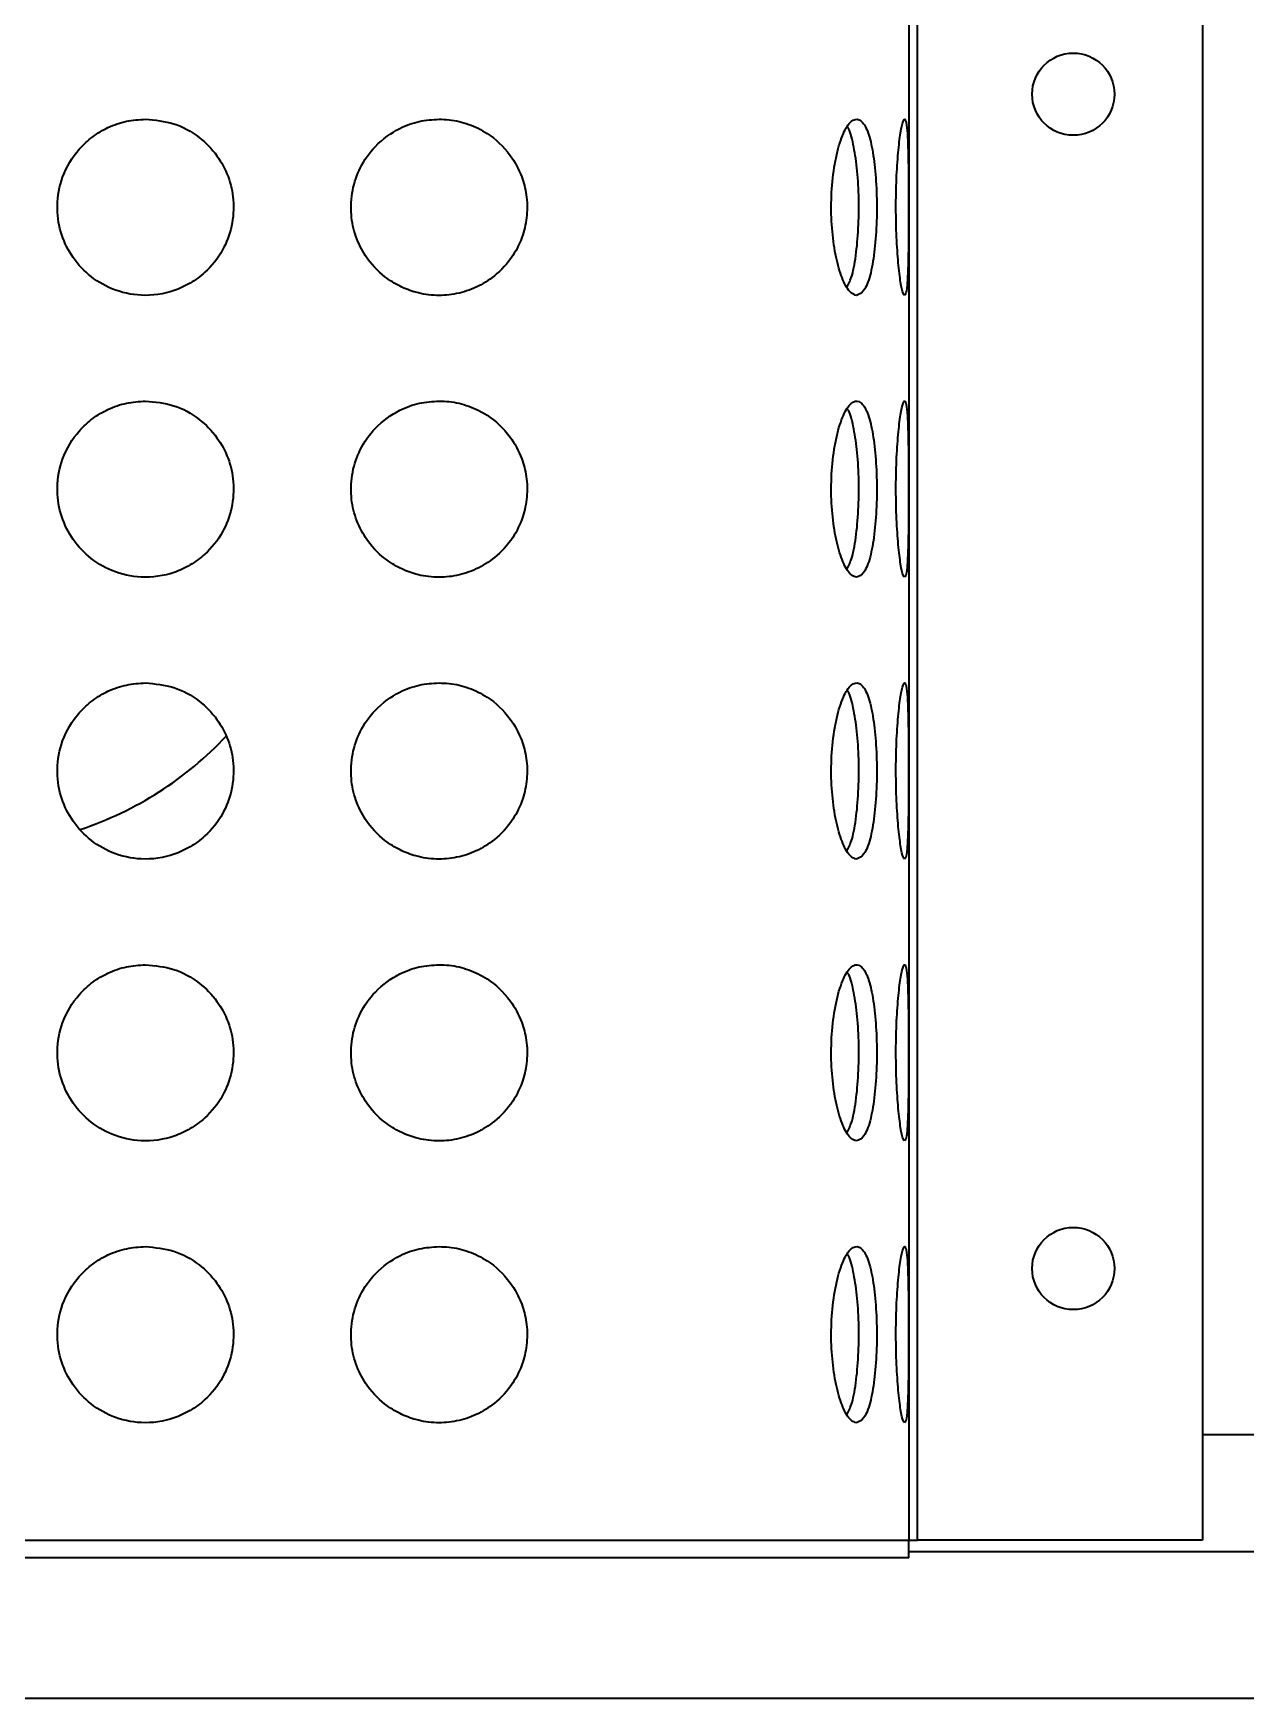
# Model space of a CAD drawing. Header units: millimetres. Extents: x -1052 to 3351, y 0 to 2015.
# Drawn here: x -362.96 to -361.433, y 1742.214 to 1744.312 of the extents above; entities that cross this region are included whole.
import ezdxf

# ---------------------------------------------------------------- set-up
doc = ezdxf.new("R2010")
doc.units = ezdxf.units.MM

msp = doc.modelspace()

# ---------------------------------------------------------------- linework, layer by layer
at = {"color": 7, "linetype": 'Continuous', "lineweight": 35}
for p, q in [((-361.8571, 1746.0562), (-361.8571, 1742.4135)), ((-361.8571, 1746.0562), (-361.8571, 1742.4135)), ((-361.8462, 1742.4135), (-361.8462, 1746.0562)), ((-361.8462, 1742.4135), (-361.8462, 1746.0562)), ((-361.4873, 1746.0562), (-361.4873, 1742.4135)), ((-361.4873, 1746.0562), (-361.4873, 1742.4135)), ((-361.4873, 1742.5467), (-359.1946, 1742.5467)), ((-361.4873, 1742.5467), (-359.1946, 1742.5467)), ((-365.9988, 1742.4135), (-361.8571, 1742.4135)), ((-365.9988, 1742.4135), (-361.8571, 1742.4135)), ((-361.8571, 1742.4135), (-361.8462, 1742.4135)), ((-361.8571, 1742.3914), (-361.8571, 1742.4135)), ((-361.8571, 1742.4135), (-361.8462, 1742.4135)), ((-361.8571, 1742.3914), (-361.8571, 1742.4135)), ((-361.4873, 1742.4135), (-361.8462, 1742.4135)), ((-361.4873, 1742.4135), (-361.8462, 1742.4135)), ((-361.8571, 1742.3914), (-365.9988, 1742.3914)), ((-361.8571, 1742.3914), (-365.9988, 1742.3914)), ((-359.483, 1742.3988), (-361.8571, 1742.3988)), ((-359.483, 1742.3988), (-361.8571, 1742.3988)), ((-359.4904, 1742.2139), (-368.3655, 1742.2139)), ((-359.4904, 1742.2139), (-368.3655, 1742.2139))]:
    msp.add_line(p, q, dxfattribs=at)
for centre in [(-361.65, 1744.2349), (-361.65, 1744.2349), (-361.65, 1742.7557), (-361.65, 1742.7557)]:
    msp.add_circle(centre, 0.0518, dxfattribs=at)
msp.add_arc((-363.0405, 1743.73), 0.4438, 288.3446, 316.8655, dxfattribs=at)
msp.add_arc((-363.0405, 1743.73), 0.4438, 288.3446, 316.8655, dxfattribs=at)
for points, knots in [([(-362.8186, 1744.2034), (-362.8266, 1744.2029), (-362.8426, 1744.2018), (-362.8652, 1744.194), (-362.8853, 1744.182), (-362.9065, 1744.1626), (-362.9243, 1744.1332), (-362.9314, 1744.0957), (-362.9268, 1744.0612), (-362.9128, 1744.0309), (-362.8904, 1744.0056), (-362.8599, 1743.9873), (-362.8223, 1743.9792), (-362.7884, 1743.984), (-362.7619, 1743.9962), (-362.7402, 1744.0121), (-362.7211, 1744.0358), (-362.7087, 1744.0681), (-362.7064, 1744.101), (-362.7135, 1744.132), (-362.7283, 1744.1594), (-362.7516, 1744.183), (-362.7826, 1744.2), (-362.8065, 1744.2022), (-362.8186, 1744.2034)], [0, 0, 0, 0, 1.756807, 3.512262, 5.063186, 6.612422, 9.261747, 11.520354, 13.576319, 15.613875, 17.776634, 20.182451, 22.916893, 25.987645, 27.615266, 29.241418, 31.658333, 33.704473, 35.758664, 37.640238, 39.581828, 41.797111, 44.422243, 47.074176, 47.074176, 47.074176, 47.074176]), ([(-362.8186, 1744.2034), (-362.8266, 1744.2029), (-362.8426, 1744.2018), (-362.8652, 1744.194), (-362.8853, 1744.182), (-362.9065, 1744.1626), (-362.9243, 1744.1332), (-362.9314, 1744.0957), (-362.9268, 1744.0612), (-362.9128, 1744.0309), (-362.8904, 1744.0056), (-362.8599, 1743.9873), (-362.8223, 1743.9792), (-362.7884, 1743.984), (-362.7619, 1743.9962), (-362.7402, 1744.0121), (-362.7211, 1744.0358), (-362.7087, 1744.0681), (-362.7064, 1744.101), (-362.7135, 1744.132), (-362.7283, 1744.1594), (-362.7516, 1744.183), (-362.7826, 1744.2), (-362.8065, 1744.2022), (-362.8186, 1744.2034)], [0, 0, 0, 0, 1.756807, 3.512262, 5.063186, 6.612422, 9.261747, 11.520354, 13.576319, 15.613875, 17.776634, 20.182451, 22.916893, 25.987645, 27.615266, 29.241418, 31.658333, 33.704473, 35.758664, 37.640238, 39.581828, 41.797111, 44.422243, 47.074176, 47.074176, 47.074176, 47.074176]), ([(-362.4488, 1744.2034), (-362.4571, 1744.2028), (-362.4737, 1744.2018), (-362.5014, 1744.1917), (-362.5279, 1744.173), (-362.5483, 1744.1448), (-362.559, 1744.1143), (-362.5607, 1744.0837), (-362.5544, 1744.0549), (-362.5403, 1744.0269), (-362.5203, 1744.006), (-362.4981, 1743.9923), (-362.4763, 1743.984), (-362.4521, 1743.9805), (-362.4264, 1743.9828), (-362.4016, 1743.9908), (-362.3773, 1744.0059), (-362.3567, 1744.0277), (-362.3431, 1744.055), (-362.3373, 1744.0822), (-362.338, 1744.108), (-362.345, 1744.1347), (-362.3609, 1744.1633), (-362.3846, 1744.1848), (-362.4113, 1744.1978), (-362.4319, 1744.2028), (-362.4445, 1744.2032), (-362.4488, 1744.2034)], [0, 0, 0, 0, 1.953515, 3.904664, 6.549992, 8.613868, 10.314662, 12.021611, 13.580941, 15.199179, 17.547897, 19.132942, 20.71994, 22.750979, 24.783193, 26.835644, 28.885567, 31.272632, 33.076443, 34.500646, 35.930347, 37.260512, 39.207742, 42.07618, 44.077103, 46.079484, 47.088141, 47.088141, 47.088141, 47.088141]), ([(-362.4488, 1744.2034), (-362.4571, 1744.2028), (-362.4737, 1744.2018), (-362.5014, 1744.1917), (-362.5279, 1744.173), (-362.5483, 1744.1448), (-362.559, 1744.1143), (-362.5607, 1744.0837), (-362.5544, 1744.0549), (-362.5403, 1744.0269), (-362.5203, 1744.006), (-362.4981, 1743.9923), (-362.4763, 1743.984), (-362.4521, 1743.9805), (-362.4264, 1743.9828), (-362.4016, 1743.9908), (-362.3773, 1744.0059), (-362.3567, 1744.0277), (-362.3431, 1744.055), (-362.3373, 1744.0822), (-362.338, 1744.108), (-362.345, 1744.1347), (-362.3609, 1744.1633), (-362.3846, 1744.1848), (-362.4113, 1744.1978), (-362.4319, 1744.2028), (-362.4445, 1744.2032), (-362.4488, 1744.2034)], [0, 0, 0, 0, 1.953515, 3.904664, 6.549992, 8.613868, 10.314662, 12.021611, 13.580941, 15.199179, 17.547897, 19.132942, 20.71994, 22.750979, 24.783193, 26.835644, 28.885567, 31.272632, 33.076443, 34.500646, 35.930347, 37.260512, 39.207742, 42.07618, 44.077103, 46.079484, 47.088141, 47.088141, 47.088141, 47.088141]), ([(-361.9229, 1743.9815), (-361.9197, 1743.9827), (-361.9133, 1743.9853), (-361.9056, 1744.0051), (-361.9003, 1744.0343), (-361.8975, 1744.0699), (-361.8973, 1744.1075), (-361.8995, 1744.1431), (-361.9041, 1744.1731), (-361.9109, 1744.1945), (-361.9197, 1744.2048), (-361.9297, 1744.2025), (-361.9398, 1744.1872), (-361.9484, 1744.1605), (-361.9539, 1744.126), (-361.9555, 1744.0886), (-361.9531, 1744.0526), (-361.9475, 1744.0211), (-361.9392, 1743.9968), (-361.9305, 1743.9835), (-361.9251, 1743.982), (-361.9229, 1743.9815)], [0, 0, 0, 0, 1.78489, 3.571174, 5.32227, 7.030871, 8.711606, 10.381802, 12.058035, 13.756615, 15.492642, 17.273828, 19.08945, 20.902472, 22.662752, 24.344703, 25.974556, 27.609018, 29.298275, 31.059946, 32.246222, 32.246222, 32.246222, 32.246222]), ([(-361.9229, 1743.9815), (-361.9197, 1743.9827), (-361.9133, 1743.9853), (-361.9056, 1744.0051), (-361.9003, 1744.0343), (-361.8975, 1744.0699), (-361.8973, 1744.1075), (-361.8995, 1744.1431), (-361.9041, 1744.1731), (-361.9109, 1744.1945), (-361.9197, 1744.2048), (-361.9297, 1744.2025), (-361.9398, 1744.1872), (-361.9484, 1744.1605), (-361.9539, 1744.126), (-361.9555, 1744.0886), (-361.9531, 1744.0526), (-361.9475, 1744.0211), (-361.9392, 1743.9968), (-361.9305, 1743.9835), (-361.9251, 1743.982), (-361.9229, 1743.9815)], [0, 0, 0, 0, 1.78489, 3.571174, 5.32227, 7.030871, 8.711606, 10.381802, 12.058035, 13.756615, 15.492642, 17.273828, 19.08945, 20.902472, 22.662752, 24.344703, 25.974556, 27.609018, 29.298275, 31.059946, 32.246222, 32.246222, 32.246222, 32.246222]), ([(-361.8624, 1743.9815), (-361.8616, 1743.9827), (-361.8599, 1743.9852), (-361.8585, 1744.0043), (-361.8577, 1744.0324), (-361.8575, 1744.0676), (-361.8574, 1744.1054), (-361.8576, 1744.1419), (-361.8582, 1744.1727), (-361.8594, 1744.1945), (-361.8615, 1744.2048), (-361.8643, 1744.2025), (-361.8676, 1744.1878), (-361.8707, 1744.1622), (-361.8729, 1744.1287), (-361.8736, 1744.0913), (-361.8728, 1744.0541), (-361.8705, 1744.0212), (-361.8675, 1743.9964), (-361.8645, 1743.9833), (-361.863, 1743.982), (-361.8624, 1743.9815)], [0, 0, 0, 0, 1.623379, 3.246802, 4.867907, 6.488076, 8.108919, 9.730151, 11.351071, 12.971574, 14.592062, 16.214869, 17.843143, 19.475965, 21.106237, 22.726478, 24.336863, 25.947445, 27.567441, 29.197557, 30.244161, 30.244161, 30.244161, 30.244161]), ([(-361.8624, 1743.9815), (-361.8616, 1743.9827), (-361.8599, 1743.9852), (-361.8585, 1744.0043), (-361.8577, 1744.0324), (-361.8575, 1744.0676), (-361.8574, 1744.1054), (-361.8576, 1744.1419), (-361.8582, 1744.1727), (-361.8594, 1744.1945), (-361.8615, 1744.2048), (-361.8643, 1744.2025), (-361.8676, 1744.1878), (-361.8707, 1744.1622), (-361.8729, 1744.1287), (-361.8736, 1744.0913), (-361.8728, 1744.0541), (-361.8705, 1744.0212), (-361.8675, 1743.9964), (-361.8645, 1743.9833), (-361.863, 1743.982), (-361.8624, 1743.9815)], [0, 0, 0, 0, 1.623379, 3.246802, 4.867907, 6.488076, 8.108919, 9.730151, 11.351071, 12.971574, 14.592062, 16.214869, 17.843143, 19.475965, 21.106237, 22.726478, 24.336863, 25.947445, 27.567441, 29.197557, 30.244161, 30.244161, 30.244161, 30.244161]), ([(-361.9347, 1743.9921), (-361.9326, 1743.9965), (-361.9278, 1744.0064), (-361.923, 1744.0346), (-361.9201, 1744.0699), (-361.9199, 1744.1075), (-361.9221, 1744.1433), (-361.9269, 1744.1723), (-361.9312, 1744.1895), (-361.9342, 1744.1929), (-361.9344, 1744.1931)], [0, 0, 0, 0, 1.654879, 3.729837, 5.753126, 7.742504, 9.719273, 11.703671, 13.714955, 13.832504, 13.832504, 13.832504, 13.832504]), ([(-361.9347, 1743.9921), (-361.9326, 1743.9965), (-361.9278, 1744.0064), (-361.923, 1744.0346), (-361.9201, 1744.0699), (-361.9199, 1744.1075), (-361.9221, 1744.1433), (-361.9269, 1744.1723), (-361.9312, 1744.1895), (-361.9342, 1744.1929), (-361.9344, 1744.1931)], [0, 0, 0, 0, 1.654879, 3.729837, 5.753126, 7.742504, 9.719273, 11.703671, 13.714955, 13.832504, 13.832504, 13.832504, 13.832504]), ([(-362.8186, 1743.8484), (-362.8266, 1743.8478), (-362.8426, 1743.8468), (-362.8652, 1743.839), (-362.8853, 1743.827), (-362.9065, 1743.8076), (-362.9243, 1743.7782), (-362.9314, 1743.7407), (-362.9268, 1743.7062), (-362.9128, 1743.6759), (-362.8904, 1743.6506), (-362.8599, 1743.6323), (-362.8223, 1743.6242), (-362.7884, 1743.629), (-362.7619, 1743.6412), (-362.7402, 1743.6571), (-362.7211, 1743.6808), (-362.7087, 1743.7131), (-362.7064, 1743.746), (-362.7135, 1743.777), (-362.7283, 1743.8044), (-362.7516, 1743.8279), (-362.7826, 1743.845), (-362.8065, 1743.8472), (-362.8186, 1743.8484)], [0, 0, 0, 0, 1.756804, 3.512257, 5.063179, 6.612412, 9.261373, 11.519976, 13.57637, 15.613536, 17.7766, 20.182211, 22.916648, 25.987395, 27.615015, 29.241164, 31.657762, 33.704295, 35.758047, 37.639619, 39.581571, 41.796569, 44.421875, 47.073743, 47.073743, 47.073743, 47.073743]), ([(-362.8186, 1743.8484), (-362.8266, 1743.8478), (-362.8426, 1743.8468), (-362.8652, 1743.839), (-362.8853, 1743.827), (-362.9065, 1743.8076), (-362.9243, 1743.7782), (-362.9314, 1743.7407), (-362.9268, 1743.7062), (-362.9128, 1743.6759), (-362.8904, 1743.6506), (-362.8599, 1743.6323), (-362.8223, 1743.6242), (-362.7884, 1743.629), (-362.7619, 1743.6412), (-362.7402, 1743.6571), (-362.7211, 1743.6808), (-362.7087, 1743.7131), (-362.7064, 1743.746), (-362.7135, 1743.777), (-362.7283, 1743.8044), (-362.7516, 1743.8279), (-362.7826, 1743.845), (-362.8065, 1743.8472), (-362.8186, 1743.8484)], [0, 0, 0, 0, 1.756804, 3.512257, 5.063179, 6.612412, 9.261373, 11.519976, 13.57637, 15.613536, 17.7766, 20.182211, 22.916648, 25.987395, 27.615015, 29.241164, 31.657762, 33.704295, 35.758047, 37.639619, 39.581571, 41.796569, 44.421875, 47.073743, 47.073743, 47.073743, 47.073743]), ([(-362.4488, 1743.8484), (-362.4571, 1743.8478), (-362.4737, 1743.8468), (-362.5014, 1743.8367), (-362.5279, 1743.818), (-362.5483, 1743.7898), (-362.559, 1743.7593), (-362.5607, 1743.7287), (-362.5544, 1743.6999), (-362.5403, 1743.6719), (-362.5203, 1743.651), (-362.4981, 1743.6373), (-362.4763, 1743.629), (-362.4521, 1743.6255), (-362.4264, 1743.6277), (-362.4016, 1743.6358), (-362.3773, 1743.6508), (-362.3567, 1743.6727), (-362.3431, 1743.7), (-362.3373, 1743.7272), (-362.338, 1743.753), (-362.345, 1743.7797), (-362.3609, 1743.8083), (-362.3846, 1743.8298), (-362.4113, 1743.8428), (-362.4319, 1743.8478), (-362.4445, 1743.8482), (-362.4488, 1743.8484)], [0, 0, 0, 0, 1.953482, 3.904631, 6.550142, 8.614017, 10.314456, 12.021792, 13.580747, 15.199309, 17.548026, 19.132908, 20.719905, 22.750984, 24.783197, 26.835732, 28.885504, 31.272798, 33.076294, 34.500868, 35.930568, 37.260732, 39.207961, 42.076192, 44.077113, 46.079493, 47.08815, 47.08815, 47.08815, 47.08815]), ([(-362.4488, 1743.8484), (-362.4571, 1743.8478), (-362.4737, 1743.8468), (-362.5014, 1743.8367), (-362.5279, 1743.818), (-362.5483, 1743.7898), (-362.559, 1743.7593), (-362.5607, 1743.7287), (-362.5544, 1743.6999), (-362.5403, 1743.6719), (-362.5203, 1743.651), (-362.4981, 1743.6373), (-362.4763, 1743.629), (-362.4521, 1743.6255), (-362.4264, 1743.6277), (-362.4016, 1743.6358), (-362.3773, 1743.6508), (-362.3567, 1743.6727), (-362.3431, 1743.7), (-362.3373, 1743.7272), (-362.338, 1743.753), (-362.345, 1743.7797), (-362.3609, 1743.8083), (-362.3846, 1743.8298), (-362.4113, 1743.8428), (-362.4319, 1743.8478), (-362.4445, 1743.8482), (-362.4488, 1743.8484)], [0, 0, 0, 0, 1.953482, 3.904631, 6.550142, 8.614017, 10.314456, 12.021792, 13.580747, 15.199309, 17.548026, 19.132908, 20.719905, 22.750984, 24.783197, 26.835732, 28.885504, 31.272798, 33.076294, 34.500868, 35.930568, 37.260732, 39.207961, 42.076192, 44.077113, 46.079493, 47.08815, 47.08815, 47.08815, 47.08815]), ([(-361.9229, 1743.6265), (-361.9197, 1743.6277), (-361.9133, 1743.6303), (-361.9056, 1743.6501), (-361.9003, 1743.6793), (-361.8975, 1743.7149), (-361.8973, 1743.7525), (-361.8995, 1743.7881), (-361.9041, 1743.8181), (-361.9109, 1743.8395), (-361.9197, 1743.8498), (-361.9297, 1743.8475), (-361.9398, 1743.8322), (-361.9484, 1743.8055), (-361.9539, 1743.771), (-361.9555, 1743.7335), (-361.9531, 1743.6976), (-361.9475, 1743.6661), (-361.9392, 1743.6418), (-361.9305, 1743.6284), (-361.9251, 1743.627), (-361.9229, 1743.6265)], [0, 0, 0, 0, 1.784821, 3.57109, 5.322413, 7.030699, 8.711419, 10.3816, 12.057819, 13.756384, 15.492397, 17.273566, 19.089173, 20.902179, 22.662159, 24.344415, 25.974254, 27.608701, 29.297735, 31.059511, 32.245741, 32.245741, 32.245741, 32.245741]), ([(-361.9229, 1743.6265), (-361.9197, 1743.6277), (-361.9133, 1743.6303), (-361.9056, 1743.6501), (-361.9003, 1743.6793), (-361.8975, 1743.7149), (-361.8973, 1743.7525), (-361.8995, 1743.7881), (-361.9041, 1743.8181), (-361.9109, 1743.8395), (-361.9197, 1743.8498), (-361.9297, 1743.8475), (-361.9398, 1743.8322), (-361.9484, 1743.8055), (-361.9539, 1743.771), (-361.9555, 1743.7335), (-361.9531, 1743.6976), (-361.9475, 1743.6661), (-361.9392, 1743.6418), (-361.9305, 1743.6284), (-361.9251, 1743.627), (-361.9229, 1743.6265)], [0, 0, 0, 0, 1.784821, 3.57109, 5.322413, 7.030699, 8.711419, 10.3816, 12.057819, 13.756384, 15.492397, 17.273566, 19.089173, 20.902179, 22.662159, 24.344415, 25.974254, 27.608701, 29.297735, 31.059511, 32.245741, 32.245741, 32.245741, 32.245741]), ([(-361.8624, 1743.6265), (-361.8616, 1743.6277), (-361.8599, 1743.6301), (-361.8585, 1743.6493), (-361.8577, 1743.6774), (-361.8575, 1743.7126), (-361.8574, 1743.7504), (-361.8576, 1743.7869), (-361.8582, 1743.8177), (-361.8594, 1743.8395), (-361.8615, 1743.8498), (-361.8643, 1743.8475), (-361.8676, 1743.8328), (-361.8707, 1743.8072), (-361.8729, 1743.7737), (-361.8736, 1743.7363), (-361.8728, 1743.6991), (-361.8705, 1743.6662), (-361.8675, 1743.6414), (-361.8645, 1743.6283), (-361.863, 1743.627), (-361.8624, 1743.6265)], [0, 0, 0, 0, 1.623298, 3.246839, 4.867685, 6.488108, 8.10892, 9.729828, 11.350718, 12.971191, 14.591649, 16.214425, 17.842669, 19.475462, 21.105703, 22.725611, 24.336268, 25.946553, 27.566721, 29.196807, 30.243358, 30.243358, 30.243358, 30.243358]), ([(-361.8624, 1743.6265), (-361.8616, 1743.6277), (-361.8599, 1743.6301), (-361.8585, 1743.6493), (-361.8577, 1743.6774), (-361.8575, 1743.7126), (-361.8574, 1743.7504), (-361.8576, 1743.7869), (-361.8582, 1743.8177), (-361.8594, 1743.8395), (-361.8615, 1743.8498), (-361.8643, 1743.8475), (-361.8676, 1743.8328), (-361.8707, 1743.8072), (-361.8729, 1743.7737), (-361.8736, 1743.7363), (-361.8728, 1743.6991), (-361.8705, 1743.6662), (-361.8675, 1743.6414), (-361.8645, 1743.6283), (-361.863, 1743.627), (-361.8624, 1743.6265)], [0, 0, 0, 0, 1.623298, 3.246839, 4.867685, 6.488108, 8.10892, 9.729828, 11.350718, 12.971191, 14.591649, 16.214425, 17.842669, 19.475462, 21.105703, 22.725611, 24.336268, 25.946553, 27.566721, 29.196807, 30.243358, 30.243358, 30.243358, 30.243358]), ([(-361.9347, 1743.6371), (-361.9326, 1743.6415), (-361.9278, 1743.6514), (-361.923, 1743.6796), (-361.9201, 1743.7149), (-361.9199, 1743.7525), (-361.9221, 1743.7883), (-361.9269, 1743.8174), (-361.9312, 1743.8345), (-361.9342, 1743.8379), (-361.9344, 1743.8381)], [0, 0, 0, 0, 1.655096, 3.730093, 5.753065, 7.74248, 9.719651, 11.70378, 13.715102, 13.832756, 13.832756, 13.832756, 13.832756]), ([(-361.9347, 1743.6371), (-361.9326, 1743.6415), (-361.9278, 1743.6514), (-361.923, 1743.6796), (-361.9201, 1743.7149), (-361.9199, 1743.7525), (-361.9221, 1743.7883), (-361.9269, 1743.8174), (-361.9312, 1743.8345), (-361.9342, 1743.8379), (-361.9344, 1743.8381)], [0, 0, 0, 0, 1.655096, 3.730093, 5.753065, 7.74248, 9.719651, 11.70378, 13.715102, 13.832756, 13.832756, 13.832756, 13.832756]), ([(-362.8186, 1743.4933), (-362.8266, 1743.4928), (-362.8426, 1743.4918), (-362.8652, 1743.484), (-362.8853, 1743.472), (-362.9065, 1743.4526), (-362.9243, 1743.4232), (-362.9314, 1743.3857), (-362.9268, 1743.3512), (-362.9128, 1743.3209), (-362.8904, 1743.2956), (-362.8599, 1743.2773), (-362.8223, 1743.2691), (-362.7884, 1743.274), (-362.7619, 1743.2862), (-362.7402, 1743.3021), (-362.7211, 1743.3258), (-362.7087, 1743.3581), (-362.7064, 1743.391), (-362.7135, 1743.4219), (-362.7283, 1743.4494), (-362.7516, 1743.4729), (-362.7826, 1743.49), (-362.8065, 1743.4922), (-362.8186, 1743.4933)], [0, 0, 0, 0, 1.756764, 3.51234, 5.063062, 6.612296, 9.261619, 11.520224, 13.576618, 15.613785, 17.776543, 20.182357, 22.916796, 25.987545, 27.615165, 29.241315, 31.657914, 33.704448, 35.758201, 37.639774, 39.581727, 41.796726, 44.422033, 47.073903, 47.073903, 47.073903, 47.073903]), ([(-362.8186, 1743.4933), (-362.8266, 1743.4928), (-362.8426, 1743.4918), (-362.8652, 1743.484), (-362.8853, 1743.472), (-362.9065, 1743.4526), (-362.9243, 1743.4232), (-362.9314, 1743.3857), (-362.9268, 1743.3512), (-362.9128, 1743.3209), (-362.8904, 1743.2956), (-362.8599, 1743.2773), (-362.8223, 1743.2691), (-362.7884, 1743.274), (-362.7619, 1743.2862), (-362.7402, 1743.3021), (-362.7211, 1743.3258), (-362.7087, 1743.3581), (-362.7064, 1743.391), (-362.7135, 1743.4219), (-362.7283, 1743.4494), (-362.7516, 1743.4729), (-362.7826, 1743.49), (-362.8065, 1743.4922), (-362.8186, 1743.4933)], [0, 0, 0, 0, 1.756764, 3.51234, 5.063062, 6.612296, 9.261619, 11.520224, 13.576618, 15.613785, 17.776543, 20.182357, 22.916796, 25.987545, 27.615165, 29.241315, 31.657914, 33.704448, 35.758201, 37.639774, 39.581727, 41.796726, 44.422033, 47.073903, 47.073903, 47.073903, 47.073903]), ([(-362.4488, 1743.4933), (-362.4571, 1743.4928), (-362.4737, 1743.4918), (-362.5014, 1743.4817), (-362.5279, 1743.463), (-362.5483, 1743.4348), (-362.559, 1743.4043), (-362.5607, 1743.3737), (-362.5544, 1743.3449), (-362.5403, 1743.3169), (-362.5203, 1743.296), (-362.4981, 1743.2823), (-362.4763, 1743.274), (-362.4521, 1743.2705), (-362.4264, 1743.2727), (-362.4016, 1743.2808), (-362.3773, 1743.2958), (-362.3567, 1743.3177), (-362.3431, 1743.345), (-362.3373, 1743.3722), (-362.338, 1743.398), (-362.345, 1743.4247), (-362.3609, 1743.4533), (-362.3846, 1743.4748), (-362.4113, 1743.4878), (-362.4319, 1743.4928), (-362.4445, 1743.4932), (-362.4488, 1743.4933)], [0, 0, 0, 0, 1.953483, 3.904632, 6.550143, 8.614019, 10.314458, 12.021795, 13.58075, 15.199312, 17.547786, 19.132831, 20.719829, 22.750867, 24.783057, 26.835593, 28.885516, 31.272581, 33.07639, 34.500594, 35.930294, 37.260458, 39.207688, 42.075919, 44.076964, 46.079345, 47.087986, 47.087986, 47.087986, 47.087986]), ([(-362.4488, 1743.4933), (-362.4571, 1743.4928), (-362.4737, 1743.4918), (-362.5014, 1743.4817), (-362.5279, 1743.463), (-362.5483, 1743.4348), (-362.559, 1743.4043), (-362.5607, 1743.3737), (-362.5544, 1743.3449), (-362.5403, 1743.3169), (-362.5203, 1743.296), (-362.4981, 1743.2823), (-362.4763, 1743.274), (-362.4521, 1743.2705), (-362.4264, 1743.2727), (-362.4016, 1743.2808), (-362.3773, 1743.2958), (-362.3567, 1743.3177), (-362.3431, 1743.345), (-362.3373, 1743.3722), (-362.338, 1743.398), (-362.345, 1743.4247), (-362.3609, 1743.4533), (-362.3846, 1743.4748), (-362.4113, 1743.4878), (-362.4319, 1743.4928), (-362.4445, 1743.4932), (-362.4488, 1743.4933)], [0, 0, 0, 0, 1.953483, 3.904632, 6.550143, 8.614019, 10.314458, 12.021795, 13.58075, 15.199312, 17.547786, 19.132831, 20.719829, 22.750867, 24.783057, 26.835593, 28.885516, 31.272581, 33.07639, 34.500594, 35.930294, 37.260458, 39.207688, 42.075919, 44.076964, 46.079345, 47.087986, 47.087986, 47.087986, 47.087986]), ([(-361.9229, 1743.2715), (-361.9197, 1743.2727), (-361.9133, 1743.2753), (-361.9056, 1743.2951), (-361.9003, 1743.3243), (-361.8975, 1743.3599), (-361.8973, 1743.3975), (-361.8995, 1743.4331), (-361.9041, 1743.4631), (-361.9109, 1743.4845), (-361.9197, 1743.4948), (-361.9297, 1743.4925), (-361.9398, 1743.4772), (-361.9484, 1743.4505), (-361.9539, 1743.4159), (-361.9555, 1743.3785), (-361.9531, 1743.3426), (-361.9475, 1743.3111), (-361.9392, 1743.2868), (-361.9305, 1743.2734), (-361.9251, 1743.272), (-361.9229, 1743.2715)], [0, 0, 0, 0, 1.784844, 3.571136, 5.322482, 7.03079, 8.711531, 10.381734, 12.058233, 13.75682, 15.492854, 17.274047, 19.0898, 20.90283, 22.662832, 24.345109, 25.974969, 27.609161, 29.298426, 31.060104, 32.246385, 32.246385, 32.246385, 32.246385]), ([(-361.9229, 1743.2715), (-361.9197, 1743.2727), (-361.9133, 1743.2753), (-361.9056, 1743.2951), (-361.9003, 1743.3243), (-361.8975, 1743.3599), (-361.8973, 1743.3975), (-361.8995, 1743.4331), (-361.9041, 1743.4631), (-361.9109, 1743.4845), (-361.9197, 1743.4948), (-361.9297, 1743.4925), (-361.9398, 1743.4772), (-361.9484, 1743.4505), (-361.9539, 1743.4159), (-361.9555, 1743.3785), (-361.9531, 1743.3426), (-361.9475, 1743.3111), (-361.9392, 1743.2868), (-361.9305, 1743.2734), (-361.9251, 1743.272), (-361.9229, 1743.2715)], [0, 0, 0, 0, 1.784844, 3.571136, 5.322482, 7.03079, 8.711531, 10.381734, 12.058233, 13.75682, 15.492854, 17.274047, 19.0898, 20.90283, 22.662832, 24.345109, 25.974969, 27.609161, 29.298426, 31.060104, 32.246385, 32.246385, 32.246385, 32.246385]), ([(-361.8624, 1743.2715), (-361.8616, 1743.2727), (-361.8599, 1743.2751), (-361.8585, 1743.2943), (-361.8577, 1743.3224), (-361.8575, 1743.3576), (-361.8574, 1743.3954), (-361.8576, 1743.4319), (-361.8582, 1743.4627), (-361.8594, 1743.4845), (-361.8615, 1743.4948), (-361.8643, 1743.4925), (-361.8676, 1743.4778), (-361.8707, 1743.4522), (-361.8729, 1743.4187), (-361.8736, 1743.3813), (-361.8728, 1743.3441), (-361.8705, 1743.3112), (-361.8675, 1743.2864), (-361.8645, 1743.2733), (-361.863, 1743.272), (-361.8624, 1743.2715)], [0, 0, 0, 0, 1.623353, 3.246749, 4.867599, 6.488026, 8.108842, 9.729754, 11.350897, 12.971374, 14.591753, 16.214514, 17.842762, 19.475764, 21.10574, 22.725954, 24.336314, 25.946869, 27.566838, 29.197044, 30.243597, 30.243597, 30.243597, 30.243597]), ([(-361.8624, 1743.2715), (-361.8616, 1743.2727), (-361.8599, 1743.2751), (-361.8585, 1743.2943), (-361.8577, 1743.3224), (-361.8575, 1743.3576), (-361.8574, 1743.3954), (-361.8576, 1743.4319), (-361.8582, 1743.4627), (-361.8594, 1743.4845), (-361.8615, 1743.4948), (-361.8643, 1743.4925), (-361.8676, 1743.4778), (-361.8707, 1743.4522), (-361.8729, 1743.4187), (-361.8736, 1743.3813), (-361.8728, 1743.3441), (-361.8705, 1743.3112), (-361.8675, 1743.2864), (-361.8645, 1743.2733), (-361.863, 1743.272), (-361.8624, 1743.2715)], [0, 0, 0, 0, 1.623353, 3.246749, 4.867599, 6.488026, 8.108842, 9.729754, 11.350897, 12.971374, 14.591753, 16.214514, 17.842762, 19.475764, 21.10574, 22.725954, 24.336314, 25.946869, 27.566838, 29.197044, 30.243597, 30.243597, 30.243597, 30.243597]), ([(-361.9347, 1743.2821), (-361.9326, 1743.2865), (-361.9278, 1743.2964), (-361.923, 1743.3246), (-361.9201, 1743.3599), (-361.9199, 1743.3975), (-361.9221, 1743.4333), (-361.9269, 1743.4624), (-361.9312, 1743.4795), (-361.9342, 1743.4829), (-361.9344, 1743.4831)], [0, 0, 0, 0, 1.655085, 3.730069, 5.753029, 7.742812, 9.719607, 11.70403, 13.715123, 13.832777, 13.832777, 13.832777, 13.832777]), ([(-361.9347, 1743.2821), (-361.9326, 1743.2865), (-361.9278, 1743.2964), (-361.923, 1743.3246), (-361.9201, 1743.3599), (-361.9199, 1743.3975), (-361.9221, 1743.4333), (-361.9269, 1743.4624), (-361.9312, 1743.4795), (-361.9342, 1743.4829), (-361.9344, 1743.4831)], [0, 0, 0, 0, 1.655085, 3.730069, 5.753029, 7.742812, 9.719607, 11.70403, 13.715123, 13.832777, 13.832777, 13.832777, 13.832777]), ([(-362.8186, 1743.1383), (-362.8266, 1743.1378), (-362.8426, 1743.1368), (-362.8652, 1743.129), (-362.8853, 1743.117), (-362.9065, 1743.0976), (-362.9243, 1743.0682), (-362.9314, 1743.0307), (-362.9268, 1742.9962), (-362.9128, 1742.9659), (-362.8904, 1742.9406), (-362.8599, 1742.9223), (-362.8223, 1742.9141), (-362.7884, 1742.919), (-362.7619, 1742.9312), (-362.7402, 1742.947), (-362.7211, 1742.9708), (-362.7087, 1743.0031), (-362.7064, 1743.0359), (-362.7135, 1743.0669), (-362.7283, 1743.0944), (-362.7516, 1743.1179), (-362.7826, 1743.1349), (-362.8065, 1743.1372), (-362.8186, 1743.1383)], [0, 0, 0, 0, 1.756807, 3.512262, 5.063186, 6.612422, 9.261747, 11.520354, 13.576319, 15.613875, 17.776634, 20.182451, 22.916893, 25.987645, 27.615266, 29.241418, 31.658333, 33.704473, 35.758664, 37.640238, 39.581828, 41.797111, 44.422243, 47.074176, 47.074176, 47.074176, 47.074176]), ([(-362.8186, 1743.1383), (-362.8266, 1743.1378), (-362.8426, 1743.1368), (-362.8652, 1743.129), (-362.8853, 1743.117), (-362.9065, 1743.0976), (-362.9243, 1743.0682), (-362.9314, 1743.0307), (-362.9268, 1742.9962), (-362.9128, 1742.9659), (-362.8904, 1742.9406), (-362.8599, 1742.9223), (-362.8223, 1742.9141), (-362.7884, 1742.919), (-362.7619, 1742.9312), (-362.7402, 1742.947), (-362.7211, 1742.9708), (-362.7087, 1743.0031), (-362.7064, 1743.0359), (-362.7135, 1743.0669), (-362.7283, 1743.0944), (-362.7516, 1743.1179), (-362.7826, 1743.1349), (-362.8065, 1743.1372), (-362.8186, 1743.1383)], [0, 0, 0, 0, 1.756807, 3.512262, 5.063186, 6.612422, 9.261747, 11.520354, 13.576319, 15.613875, 17.776634, 20.182451, 22.916893, 25.987645, 27.615266, 29.241418, 31.658333, 33.704473, 35.758664, 37.640238, 39.581828, 41.797111, 44.422243, 47.074176, 47.074176, 47.074176, 47.074176]), ([(-362.4488, 1743.1383), (-362.4571, 1743.1378), (-362.4737, 1743.1368), (-362.5014, 1743.1267), (-362.5279, 1743.108), (-362.5483, 1743.0798), (-362.559, 1743.0493), (-362.5607, 1743.0187), (-362.5544, 1742.9899), (-362.5403, 1742.9619), (-362.5203, 1742.941), (-362.4981, 1742.9273), (-362.4763, 1742.919), (-362.4521, 1742.9155), (-362.4264, 1742.9177), (-362.4016, 1742.9258), (-362.3773, 1742.9408), (-362.3567, 1742.9627), (-362.3431, 1742.99), (-362.3373, 1743.0171), (-362.338, 1743.043), (-362.345, 1743.0697), (-362.3609, 1743.0983), (-362.3846, 1743.1198), (-362.4113, 1743.1328), (-362.4319, 1743.1378), (-362.4445, 1743.1382), (-362.4488, 1743.1383)], [0, 0, 0, 0, 1.953485, 3.904733, 6.550063, 8.613942, 10.314737, 12.021687, 13.581019, 15.199258, 17.547978, 19.133025, 20.720024, 22.751065, 24.783281, 26.835733, 28.885658, 31.272726, 33.076538, 34.500743, 35.930445, 37.260611, 39.207843, 42.076284, 44.077208, 46.079591, 47.088249, 47.088249, 47.088249, 47.088249]), ([(-362.4488, 1743.1383), (-362.4571, 1743.1378), (-362.4737, 1743.1368), (-362.5014, 1743.1267), (-362.5279, 1743.108), (-362.5483, 1743.0798), (-362.559, 1743.0493), (-362.5607, 1743.0187), (-362.5544, 1742.9899), (-362.5403, 1742.9619), (-362.5203, 1742.941), (-362.4981, 1742.9273), (-362.4763, 1742.919), (-362.4521, 1742.9155), (-362.4264, 1742.9177), (-362.4016, 1742.9258), (-362.3773, 1742.9408), (-362.3567, 1742.9627), (-362.3431, 1742.99), (-362.3373, 1743.0171), (-362.338, 1743.043), (-362.345, 1743.0697), (-362.3609, 1743.0983), (-362.3846, 1743.1198), (-362.4113, 1743.1328), (-362.4319, 1743.1378), (-362.4445, 1743.1382), (-362.4488, 1743.1383)], [0, 0, 0, 0, 1.953485, 3.904733, 6.550063, 8.613942, 10.314737, 12.021687, 13.581019, 15.199258, 17.547978, 19.133025, 20.720024, 22.751065, 24.783281, 26.835733, 28.885658, 31.272726, 33.076538, 34.500743, 35.930445, 37.260611, 39.207843, 42.076284, 44.077208, 46.079591, 47.088249, 47.088249, 47.088249, 47.088249]), ([(-361.9229, 1742.9165), (-361.9197, 1742.9177), (-361.9133, 1742.9203), (-361.9056, 1742.9401), (-361.9003, 1742.9693), (-361.8975, 1743.0049), (-361.8973, 1743.0425), (-361.8995, 1743.0781), (-361.9041, 1743.1081), (-361.9109, 1743.1295), (-361.9197, 1743.1398), (-361.9297, 1743.1375), (-361.9398, 1743.1222), (-361.9484, 1743.0955), (-361.9539, 1743.0609), (-361.9555, 1743.0235), (-361.9531, 1742.9876), (-361.9475, 1742.9561), (-361.9392, 1742.9318), (-361.9305, 1742.9184), (-361.9251, 1742.917), (-361.9229, 1742.9165)], [0, 0, 0, 0, 1.78489, 3.571174, 5.32227, 7.030871, 8.711606, 10.381802, 12.058035, 13.756615, 15.492642, 17.273828, 19.08945, 20.902472, 22.662752, 24.344703, 25.974556, 27.609018, 29.298275, 31.059946, 32.246222, 32.246222, 32.246222, 32.246222]), ([(-361.9229, 1742.9165), (-361.9197, 1742.9177), (-361.9133, 1742.9203), (-361.9056, 1742.9401), (-361.9003, 1742.9693), (-361.8975, 1743.0049), (-361.8973, 1743.0425), (-361.8995, 1743.0781), (-361.9041, 1743.1081), (-361.9109, 1743.1295), (-361.9197, 1743.1398), (-361.9297, 1743.1375), (-361.9398, 1743.1222), (-361.9484, 1743.0955), (-361.9539, 1743.0609), (-361.9555, 1743.0235), (-361.9531, 1742.9876), (-361.9475, 1742.9561), (-361.9392, 1742.9318), (-361.9305, 1742.9184), (-361.9251, 1742.917), (-361.9229, 1742.9165)], [0, 0, 0, 0, 1.78489, 3.571174, 5.32227, 7.030871, 8.711606, 10.381802, 12.058035, 13.756615, 15.492642, 17.273828, 19.08945, 20.902472, 22.662752, 24.344703, 25.974556, 27.609018, 29.298275, 31.059946, 32.246222, 32.246222, 32.246222, 32.246222]), ([(-361.8624, 1742.9165), (-361.8616, 1742.9177), (-361.8599, 1742.9201), (-361.8585, 1742.9392), (-361.8577, 1742.9674), (-361.8575, 1743.0026), (-361.8574, 1743.0404), (-361.8576, 1743.0769), (-361.8582, 1743.1077), (-361.8594, 1743.1295), (-361.8615, 1743.1398), (-361.8643, 1743.1375), (-361.8676, 1743.1228), (-361.8707, 1743.0972), (-361.8729, 1743.0637), (-361.8736, 1743.0263), (-361.8728, 1742.9891), (-361.8705, 1742.9562), (-361.8675, 1742.9314), (-361.8645, 1742.9183), (-361.863, 1742.917), (-361.8624, 1742.9165)], [0, 0, 0, 0, 1.623379, 3.246802, 4.867907, 6.488076, 8.108919, 9.730151, 11.351071, 12.971574, 14.592062, 16.214869, 17.843143, 19.475965, 21.106237, 22.726478, 24.336863, 25.947445, 27.567441, 29.197557, 30.244161, 30.244161, 30.244161, 30.244161]), ([(-361.8624, 1742.9165), (-361.8616, 1742.9177), (-361.8599, 1742.9201), (-361.8585, 1742.9392), (-361.8577, 1742.9674), (-361.8575, 1743.0026), (-361.8574, 1743.0404), (-361.8576, 1743.0769), (-361.8582, 1743.1077), (-361.8594, 1743.1295), (-361.8615, 1743.1398), (-361.8643, 1743.1375), (-361.8676, 1743.1228), (-361.8707, 1743.0972), (-361.8729, 1743.0637), (-361.8736, 1743.0263), (-361.8728, 1742.9891), (-361.8705, 1742.9562), (-361.8675, 1742.9314), (-361.8645, 1742.9183), (-361.863, 1742.917), (-361.8624, 1742.9165)], [0, 0, 0, 0, 1.623379, 3.246802, 4.867907, 6.488076, 8.108919, 9.730151, 11.351071, 12.971574, 14.592062, 16.214869, 17.843143, 19.475965, 21.106237, 22.726478, 24.336863, 25.947445, 27.567441, 29.197557, 30.244161, 30.244161, 30.244161, 30.244161]), ([(-361.9347, 1742.9271), (-361.9326, 1742.9315), (-361.9278, 1742.9414), (-361.923, 1742.9696), (-361.9201, 1743.0049), (-361.9199, 1743.0425), (-361.9221, 1743.0783), (-361.9269, 1743.1073), (-361.9312, 1743.1245), (-361.9342, 1743.1279), (-361.9344, 1743.1281)], [0, 0, 0, 0, 1.654879, 3.729837, 5.753126, 7.742504, 9.719273, 11.703671, 13.714955, 13.832504, 13.832504, 13.832504, 13.832504]), ([(-361.9347, 1742.9271), (-361.9326, 1742.9315), (-361.9278, 1742.9414), (-361.923, 1742.9696), (-361.9201, 1743.0049), (-361.9199, 1743.0425), (-361.9221, 1743.0783), (-361.9269, 1743.1073), (-361.9312, 1743.1245), (-361.9342, 1743.1279), (-361.9344, 1743.1281)], [0, 0, 0, 0, 1.654879, 3.729837, 5.753126, 7.742504, 9.719273, 11.703671, 13.714955, 13.832504, 13.832504, 13.832504, 13.832504]), ([(-362.8186, 1742.7833), (-362.8266, 1742.7828), (-362.8426, 1742.7818), (-362.8652, 1742.774), (-362.8853, 1742.762), (-362.9065, 1742.7426), (-362.9243, 1742.7132), (-362.9314, 1742.6757), (-362.9268, 1742.6412), (-362.9128, 1742.6109), (-362.8904, 1742.5856), (-362.8599, 1742.5673), (-362.8223, 1742.5591), (-362.7884, 1742.564), (-362.7619, 1742.5762), (-362.7402, 1742.592), (-362.7211, 1742.6158), (-362.7087, 1742.6481), (-362.7064, 1742.6809), (-362.7135, 1742.7119), (-362.7283, 1742.7394), (-362.7516, 1742.7629), (-362.7826, 1742.7799), (-362.8065, 1742.7822), (-362.8186, 1742.7833)], [0, 0, 0, 0, 1.756804, 3.512256, 5.063179, 6.612411, 9.261372, 11.519975, 13.576368, 15.613534, 17.77629, 20.182103, 22.91654, 25.987288, 27.614907, 29.241056, 31.657653, 33.704186, 35.757938, 37.639509, 39.581462, 41.796459, 44.421765, 47.073633, 47.073633, 47.073633, 47.073633]), ([(-362.8186, 1742.7833), (-362.8266, 1742.7828), (-362.8426, 1742.7818), (-362.8652, 1742.774), (-362.8853, 1742.762), (-362.9065, 1742.7426), (-362.9243, 1742.7132), (-362.9314, 1742.6757), (-362.9268, 1742.6412), (-362.9128, 1742.6109), (-362.8904, 1742.5856), (-362.8599, 1742.5673), (-362.8223, 1742.5591), (-362.7884, 1742.564), (-362.7619, 1742.5762), (-362.7402, 1742.592), (-362.7211, 1742.6158), (-362.7087, 1742.6481), (-362.7064, 1742.6809), (-362.7135, 1742.7119), (-362.7283, 1742.7394), (-362.7516, 1742.7629), (-362.7826, 1742.7799), (-362.8065, 1742.7822), (-362.8186, 1742.7833)], [0, 0, 0, 0, 1.756804, 3.512256, 5.063179, 6.612411, 9.261372, 11.519975, 13.576368, 15.613534, 17.77629, 20.182103, 22.91654, 25.987288, 27.614907, 29.241056, 31.657653, 33.704186, 35.757938, 37.639509, 39.581462, 41.796459, 44.421765, 47.073633, 47.073633, 47.073633, 47.073633]), ([(-362.4488, 1742.7833), (-362.4571, 1742.7828), (-362.4737, 1742.7817), (-362.5014, 1742.7717), (-362.5279, 1742.753), (-362.5483, 1742.7248), (-362.559, 1742.6943), (-362.5607, 1742.6637), (-362.5544, 1742.6349), (-362.5403, 1742.6069), (-362.5203, 1742.586), (-362.4981, 1742.5723), (-362.4763, 1742.564), (-362.4521, 1742.5605), (-362.4264, 1742.5627), (-362.4016, 1742.5708), (-362.3773, 1742.5858), (-362.3567, 1742.6077), (-362.3431, 1742.635), (-362.3373, 1742.6621), (-362.338, 1742.688), (-362.345, 1742.7147), (-362.3609, 1742.7433), (-362.3846, 1742.7648), (-362.4113, 1742.7778), (-362.4319, 1742.7828), (-362.4445, 1742.7832), (-362.4488, 1742.7833)], [0, 0, 0, 0, 1.953484, 3.904635, 6.550148, 8.614025, 10.314465, 12.021804, 13.58076, 15.199323, 17.548043, 19.132927, 20.719925, 22.751006, 24.783221, 26.835758, 28.885532, 31.272828, 33.076326, 34.500901, 35.930603, 37.260768, 39.207999, 42.076232, 44.077156, 46.079599, 47.088241, 47.088241, 47.088241, 47.088241]), ([(-362.4488, 1742.7833), (-362.4571, 1742.7828), (-362.4737, 1742.7817), (-362.5014, 1742.7717), (-362.5279, 1742.753), (-362.5483, 1742.7248), (-362.559, 1742.6943), (-362.5607, 1742.6637), (-362.5544, 1742.6349), (-362.5403, 1742.6069), (-362.5203, 1742.586), (-362.4981, 1742.5723), (-362.4763, 1742.564), (-362.4521, 1742.5605), (-362.4264, 1742.5627), (-362.4016, 1742.5708), (-362.3773, 1742.5858), (-362.3567, 1742.6077), (-362.3431, 1742.635), (-362.3373, 1742.6621), (-362.338, 1742.688), (-362.345, 1742.7147), (-362.3609, 1742.7433), (-362.3846, 1742.7648), (-362.4113, 1742.7778), (-362.4319, 1742.7828), (-362.4445, 1742.7832), (-362.4488, 1742.7833)], [0, 0, 0, 0, 1.953484, 3.904635, 6.550148, 8.614025, 10.314465, 12.021804, 13.58076, 15.199323, 17.548043, 19.132927, 20.719925, 22.751006, 24.783221, 26.835758, 28.885532, 31.272828, 33.076326, 34.500901, 35.930603, 37.260768, 39.207999, 42.076232, 44.077156, 46.079599, 47.088241, 47.088241, 47.088241, 47.088241]), ([(-361.9229, 1742.5615), (-361.9197, 1742.5627), (-361.9133, 1742.5652), (-361.9056, 1742.5851), (-361.9003, 1742.6143), (-361.8975, 1742.6499), (-361.8973, 1742.6874), (-361.8995, 1742.7231), (-361.9041, 1742.7531), (-361.9109, 1742.7745), (-361.9197, 1742.7848), (-361.9297, 1742.7825), (-361.9398, 1742.7672), (-361.9484, 1742.7405), (-361.9539, 1742.7059), (-361.9555, 1742.6685), (-361.9531, 1742.6326), (-361.9475, 1742.6011), (-361.9392, 1742.5768), (-361.9305, 1742.5634), (-361.9251, 1742.562), (-361.9229, 1742.5615)], [0, 0, 0, 0, 1.78482, 3.571088, 5.322411, 7.030696, 8.711415, 10.381596, 12.057814, 13.75656, 15.492485, 17.273654, 19.08926, 20.902265, 22.662244, 24.344499, 25.974338, 27.608785, 29.297817, 31.059592, 32.245822, 32.245822, 32.245822, 32.245822]), ([(-361.9229, 1742.5615), (-361.9197, 1742.5627), (-361.9133, 1742.5652), (-361.9056, 1742.5851), (-361.9003, 1742.6143), (-361.8975, 1742.6499), (-361.8973, 1742.6874), (-361.8995, 1742.7231), (-361.9041, 1742.7531), (-361.9109, 1742.7745), (-361.9197, 1742.7848), (-361.9297, 1742.7825), (-361.9398, 1742.7672), (-361.9484, 1742.7405), (-361.9539, 1742.7059), (-361.9555, 1742.6685), (-361.9531, 1742.6326), (-361.9475, 1742.6011), (-361.9392, 1742.5768), (-361.9305, 1742.5634), (-361.9251, 1742.562), (-361.9229, 1742.5615)], [0, 0, 0, 0, 1.78482, 3.571088, 5.322411, 7.030696, 8.711415, 10.381596, 12.057814, 13.75656, 15.492485, 17.273654, 19.08926, 20.902265, 22.662244, 24.344499, 25.974338, 27.608785, 29.297817, 31.059592, 32.245822, 32.245822, 32.245822, 32.245822]), ([(-361.8624, 1742.5615), (-361.8616, 1742.5627), (-361.8599, 1742.5651), (-361.8585, 1742.5843), (-361.8577, 1742.6124), (-361.8575, 1742.6476), (-361.8574, 1742.6854), (-361.8576, 1742.7219), (-361.8582, 1742.7527), (-361.8594, 1742.7745), (-361.8615, 1742.7848), (-361.8643, 1742.7825), (-361.8676, 1742.7678), (-361.8707, 1742.7422), (-361.8729, 1742.7087), (-361.8736, 1742.6713), (-361.8728, 1742.6341), (-361.8705, 1742.6012), (-361.8675, 1742.5764), (-361.8645, 1742.5633), (-361.863, 1742.562), (-361.8624, 1742.5615)], [0, 0, 0, 0, 1.623291, 3.246826, 4.867665, 6.488082, 8.108888, 9.729789, 11.350922, 12.971389, 14.591757, 16.214527, 17.842764, 19.47555, 21.105785, 22.725686, 24.336338, 25.946616, 27.566575, 29.19677, 30.243317, 30.243317, 30.243317, 30.243317]), ([(-361.8624, 1742.5615), (-361.8616, 1742.5627), (-361.8599, 1742.5651), (-361.8585, 1742.5843), (-361.8577, 1742.6124), (-361.8575, 1742.6476), (-361.8574, 1742.6854), (-361.8576, 1742.7219), (-361.8582, 1742.7527), (-361.8594, 1742.7745), (-361.8615, 1742.7848), (-361.8643, 1742.7825), (-361.8676, 1742.7678), (-361.8707, 1742.7422), (-361.8729, 1742.7087), (-361.8736, 1742.6713), (-361.8728, 1742.6341), (-361.8705, 1742.6012), (-361.8675, 1742.5764), (-361.8645, 1742.5633), (-361.863, 1742.562), (-361.8624, 1742.5615)], [0, 0, 0, 0, 1.623291, 3.246826, 4.867665, 6.488082, 8.108888, 9.729789, 11.350922, 12.971389, 14.591757, 16.214527, 17.842764, 19.47555, 21.105785, 22.725686, 24.336338, 25.946616, 27.566575, 29.19677, 30.243317, 30.243317, 30.243317, 30.243317]), ([(-361.9347, 1742.5721), (-361.9326, 1742.5765), (-361.9278, 1742.5864), (-361.923, 1742.6146), (-361.9201, 1742.6499), (-361.9199, 1742.6875), (-361.9221, 1742.7233), (-361.9269, 1742.7523), (-361.9312, 1742.7695), (-361.9342, 1742.7729), (-361.9344, 1742.7731)], [0, 0, 0, 0, 1.655096, 3.730093, 5.753065, 7.74248, 9.719651, 11.70378, 13.715102, 13.832756, 13.832756, 13.832756, 13.832756]), ([(-361.9347, 1742.5721), (-361.9326, 1742.5765), (-361.9278, 1742.5864), (-361.923, 1742.6146), (-361.9201, 1742.6499), (-361.9199, 1742.6875), (-361.9221, 1742.7233), (-361.9269, 1742.7523), (-361.9312, 1742.7695), (-361.9342, 1742.7729), (-361.9344, 1742.7731)], [0, 0, 0, 0, 1.655096, 3.730093, 5.753065, 7.74248, 9.719651, 11.70378, 13.715102, 13.832756, 13.832756, 13.832756, 13.832756])]:
    msp.add_open_spline(points, degree=3, knots=knots, dxfattribs=at)

doc.saveas('drawing.dxf')
